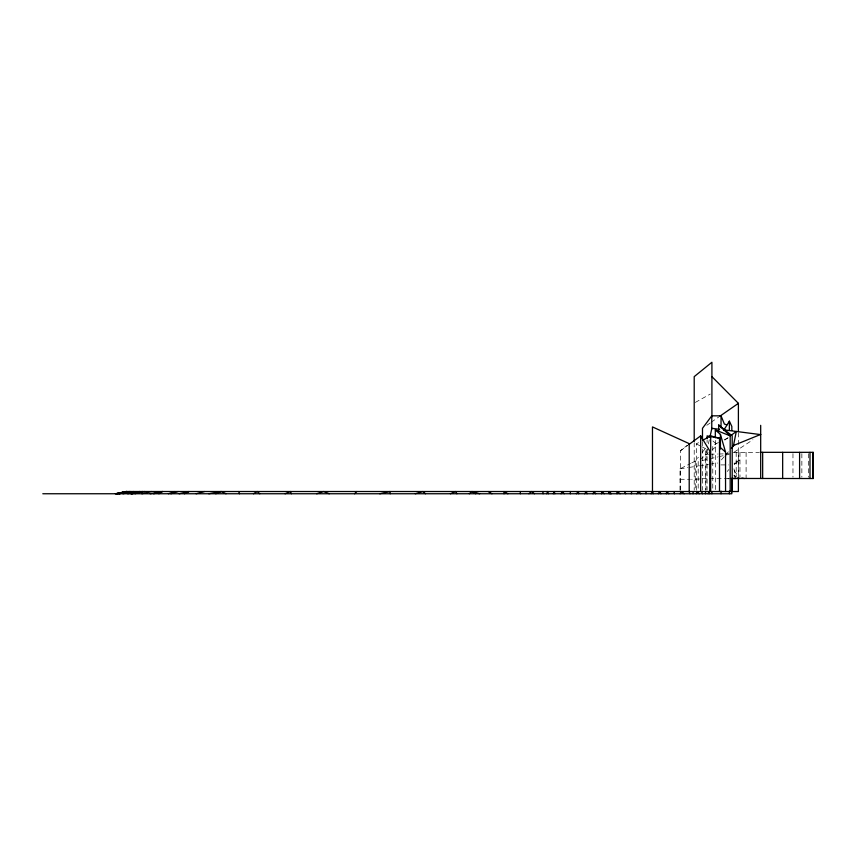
<?xml version="1.0" encoding="UTF-8"?>
<svg xmlns="http://www.w3.org/2000/svg" width="856" height="856" viewBox="0 0 856 856"><rect width="100%" height="100%" fill="white"/><g stroke="black" fill="none" stroke-linecap="round" stroke-linejoin="round"><path stroke-width="0.64" stroke-dasharray="4.28 3.21" d="M706.04 490.188L706.04 454.301L707.206 449.111M708.383 443.911L709.549 438.711M691.734 462.925L695.243 461.159L698.357 457.232M702.241 452.332L705.355 448.405L705.355 490.21M727.236 471.474L728.863 469.537M721.383 459.907L724.743 456.013M725.578 455.039L728.938 451.155M700.155 459.672L708.126 452.728M680.37 490.21L680.37 450.823L687.24 445.238M734.191 464.412L739.958 460.004L733.528 463.16L736.192 463.16L734.416 464.038M712.299 449.582L717.51 445.644M724.818 440.123L727.942 437.758M680.37 450.823L687.85 445.313M706.842 425.282L710.106 423.014M711.197 422.254L718.805 416.958M734.084 452.214L752.927 439.738M695.35 402.395L710.234 394.081M696.313 490.199L696.313 443.89L698.528 442.659M680.017 490.295L680.017 468.831L690.557 463.513M718.484 442.541L712.77 445.313L712.77 490.199M724.197 439.759L728.766 437.534M702.07 460.56L708.554 459.062M709.849 458.773L717.617 456.976M718.912 456.676L724.09 455.478M725.396 455.178L729.28 454.279M680.017 468.831L687.785 467.633M689.08 467.43L698.154 466.028M699.448 465.835L708.511 464.423M709.806 464.23L717.574 463.021M727.91 478.836L731.827 478.515M706.04 454.301L708.618 454.247M709.913 454.215L717.66 454.022M718.954 453.99L724.123 453.873M725.407 453.841L729.28 453.744M733.378 452.332L758.844 452.332M720.87 464.915L728.445 464.915M728.681 478.461L702.016 478.718M699.652 478.986L691.584 479.285M680.017 479.285L690.3 479.285M733.977 475.572L736.374 476.749M696.313 443.89L700.786 446.201M701.909 446.779L706.371 449.09M712.92 440.99L717.777 445.259M736.192 478.515L734.266 476.771L734.041 474.181M734.191 470.586L738.514 476.535M733.945 468.831L735.914 477.306M808.374 453.648L808.374 477.209M801.858 453.648L801.858 477.209M792.966 453.648L792.966 477.209M746.1 452.332L746.1 478.515M739.958 452.332L739.958 477.188M738.578 452.332L738.578 478.515M738.396 432.729L738.396 475.487M736.192 452.332L736.192 475.893M715.316 440.391L715.316 490.21M707.099 439.845L707.099 442.499M707.099 449.122L707.099 490.188M702.487 441.482L702.487 490.199M698.186 461.459L698.186 490.263M695.243 461.159L695.243 490.199M694.205 442.648L694.205 490.199"/><path stroke-width="1.28" d="M570.321 493.752L570.396 491.515M693.039 493.752L693.114 491.515M705.44 493.752L705.569 491.515M601.543 493.752L601.832 491.515L604.197 493.752M666.321 493.752L666.717 491.515L668.825 493.752M631.321 493.752L631.739 491.515M733.432 445.837L736.288 431.456L731.077 435.394M709.838 437.416L711.892 428.31L719.596 429.305M553.286 493.752L554.217 491.515L554.859 493.752M546.759 493.752L547.701 491.515L548.332 493.752M708.105 493.752L709.057 491.515L709.731 493.752M696.281 493.752L697.373 491.515L699.202 493.752M593.005 493.752L594.096 491.515L595.658 493.752M658.392 493.752L659.612 491.515L660.896 493.752M561.044 493.752L562.338 491.515L564.19 493.752M723.823 430.119L729.376 421.163L731.827 426.427L731.827 430.365M680.06 493.752L681.462 491.515L684.169 493.752M584.734 493.752L586.274 491.515L587.045 493.752M651.106 493.752L652.7 491.515L653.128 493.752M726.872 424.865L724.39 424.073L721.041 415.823L711.764 415.823L702.487 428.31L702.487 440.166M731.452 448.234L733.967 445.313L760.684 434.431M576.409 493.752L578.378 491.515L578.72 493.752M636.8 493.752L638.94 491.515L640.62 493.752M354.555 493.752L356.824 491.515M469.281 493.752L471.924 491.515L479.606 493.752M528.901 493.752L531.576 491.515L534.476 493.752M688.92 444.531L700.668 435.875L709.731 450.823L709.731 491.515M719.896 416.198L738.396 403.337L711.914 376.64M158.884 493.752L162.469 491.515L150.153 493.752M253.504 493.752L257.196 491.515L259.796 493.752M702.947 440.187L710.683 435.875L719.5 438.24L719.5 491.515M184.372 493.752L189.101 491.515L179.15 493.752M450.438 493.752L455.67 491.515L456.901 493.752M285.08 493.752L290.398 491.515L291.372 493.752M215.755 493.752L221.169 491.515L226.059 493.752M168.439 493.752L175.02 491.515M316.677 493.752L323.622 491.515L329.26 493.752M129.128 491.911L130.38 491.515M170.868 493.752L178.209 491.515M134.981 493.752L142.524 491.515L131.471 493.752M415.32 493.752L422.907 491.515L425.486 493.752M196.131 493.752L204.541 491.515M153.652 493.752L162.469 491.515M117.946 493.752L120.536 493.11M123.136 492.478L127.03 491.515L116.181 493.752M130.743 493.752L139.86 491.515L127.726 493.752M141.882 493.752L151.598 491.515M119.498 493.752L129.449 491.515L118.824 493.752M116.812 493.752L126.849 491.515L116.031 493.752M379.775 493.752L389.94 491.515L390.208 493.752M115.378 493.752L125.982 491.515L738.396 491.515L738.396 478.151M122.922 493.752L133.793 491.515M208.8 493.752L221.169 491.515M131.931 493.752L144.814 491.515M736.192 478.515L731.827 478.515L731.827 493.752L42.8 493.752M760.117 452.332L813.2 452.332L813.2 478.515L730.981 478.461M723.448 429.808L760.684 434.602M741.852 478.076L744.388 478.515M719.5 438.24L707.099 435.875L707.099 438.518M737.498 478.012L739.958 478.515M715.316 437.769L715.316 429.905L730.189 435.875L730.189 491.515M507.886 493.752L503.991 491.515L504.034 493.752M471.924 491.515L475.743 493.752M488.166 491.515L491.975 493.752M620.086 493.752L617.005 491.515L617.005 493.752M718.708 431.649L718.708 425.004L732.201 435.875L732.201 491.515M719.714 446.96L725.546 452.086L725.546 491.515M715.316 429.905L720.431 434.431L725.546 452.086M718.708 425.004L730.189 435.875M610.499 493.752L608.466 491.515L609.247 493.752M609.472 491.515L611.259 493.752M624.431 491.515L625.747 493.752M689.048 491.515L689.947 493.752M701.599 491.515L702.423 493.752M238.792 491.515L239.477 493.752M674.014 491.515L674.378 493.752M542.865 491.515L543.079 493.752M813.04 452.332L813.04 478.515M809.99 452.332L809.99 478.515M799.59 452.332L799.59 478.515M782.662 452.332L782.662 478.515M762.664 452.332L762.664 478.515M760.684 425.336L760.684 478.461M738.396 403.337L738.396 431.392M729.376 421.163L729.376 430.397M729.376 491.109L729.376 493.752M721.041 415.823L721.041 427.711M721.041 491.119L721.041 493.752M720.431 434.431L720.431 449.036M711.914 416.883L711.914 362.249L694.205 376.64L694.205 441.332M711.892 491.515L711.892 493.752M711.764 415.823L711.764 429.102M710.683 435.875L710.683 491.515M700.668 435.875L700.668 491.515M689.208 491.515L689.208 443.643L652.475 426.919L652.475 491.515M646.002 491.515L646.002 493.752M520.341 491.515L520.341 493.752"/></g></svg>
